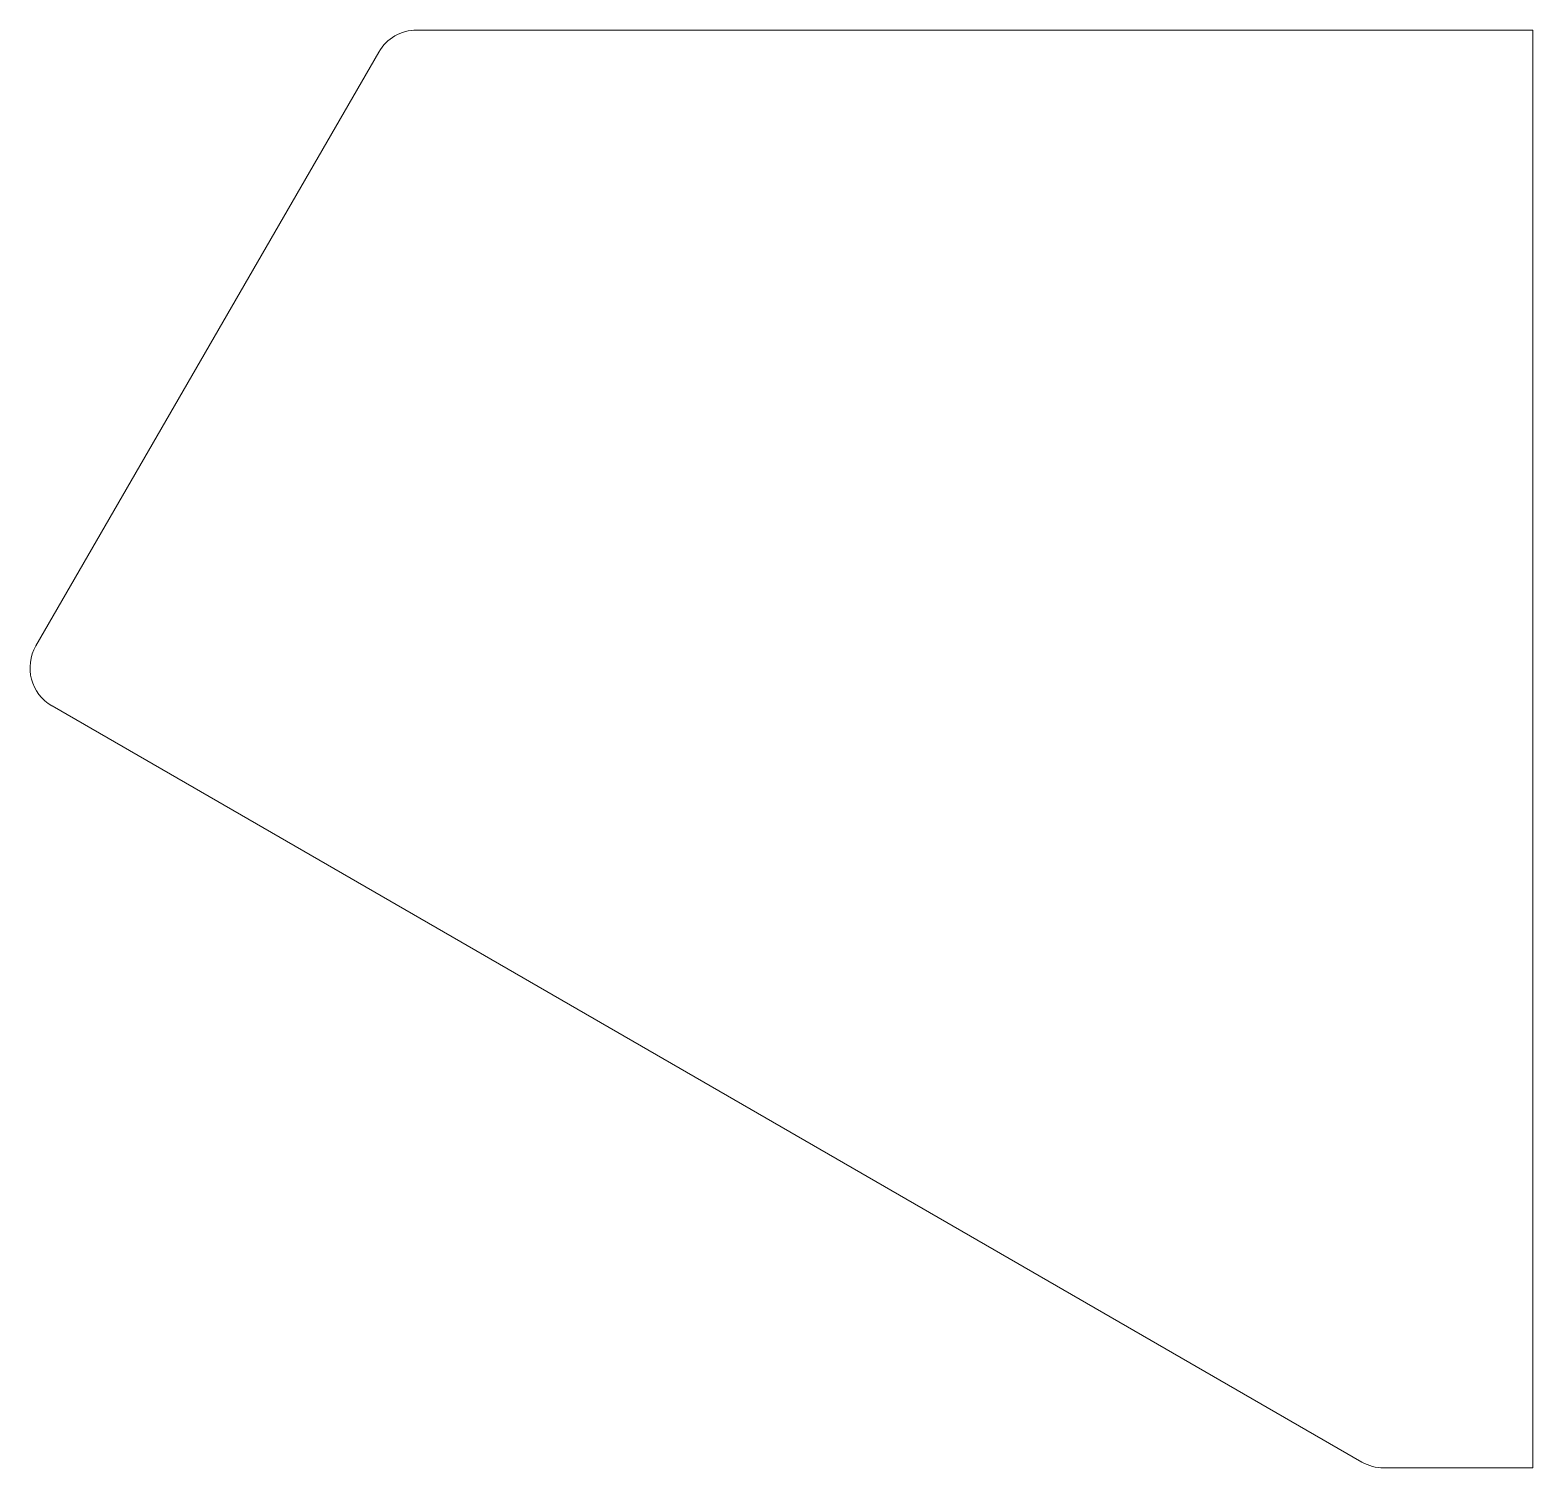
# Model space of a CAD drawing. Header units: millimetres. Extents: x -55 to 300, y 20 to 360.
import ezdxf

# ---------------------------------------------------------------- set-up
doc = ezdxf.new("R2010")
doc.units = ezdxf.units.MM
doc.layers.get('0').update_dxf_attribs({"linetype": 'CONTINUOUS', "lineweight": 0})

msp = doc.modelspace()

# ---------------------------------------------------------------- linework, layer by layer
for p, q in [((300, 359.73), (36.33, 359.73)), ((300, 20), (300, 359.73)), ((-53.66, 214.23), (27.35, 354.54)), ((259.59, 21.39), (-49.86, 200.06)), ((264.78, 20), (300, 20))]:
    msp.add_line(p, q)
for centre, start, end in [((36.33, 349.35), 90, 150), ((-44.68, 209.04), 150, 240), ((264.78, 30.38), 240, 270)]:
    msp.add_arc(centre, 10.38, start, end)

doc.saveas('drawing.dxf')
